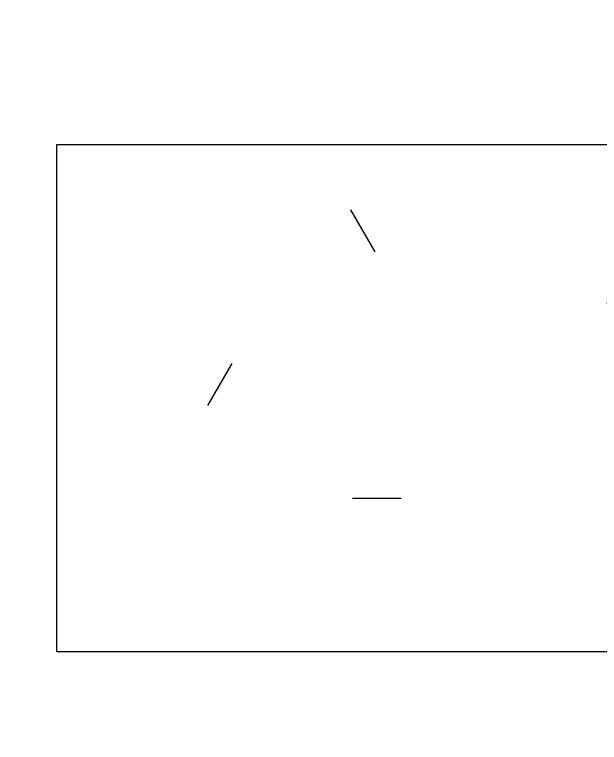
# Model space of a CAD drawing. Header units: metres. Extents: x 118 to 451, y -76 to 55.
# Drawn here: x 299.437 to 299.84, y -16.83 to -16.328 of the extents above; entities that cross this region are included whole.
import ezdxf

# ---------------------------------------------------------------- set-up
doc = ezdxf.new("R2010")
doc.units = ezdxf.units.M
for name, color, linetype, lineweight in [('A-ANNO-DIMS', 7, 'Continuous', 9), ('A-ANNO-DIMS-100', 7, 'Continuous', 9), ('A-DETL-MBND', 7, 'Continuous', 9)]:
    doc.layers.add(name, color=color, linetype=linetype, lineweight=lineweight)
doc.styles.add('Tahoma', font='tahoma.ttf', dxfattribs={"height": 0.2})
doc.dimstyles.new('R_Tahoma_2_0', dxfattribs={"dimscale": 0.3048, "dimtxt": 0.208804, "dimasz": 0.984252, "dimexe": 0.787402, "dimexo": 0.492126, "dimgap": 0.328084, "dimtad": 1, "dimrnd": 0.01, "dimzin": 0, "dimdsep": 46, "dimtxsty": 'Tahoma', "dimblk1": 'OBLIQUE', "dimblk2": 'OBLIQUE', "dimsah": 1, "dimcen": 0.09, "dimdle": 0.787402, "dimazin": 2, "dimtfac": 1, "dimtdec": 4, "dimtix": 1, "dimtmove": 0, "dimatfit": 3, "dimfxl": 1, "dimtvp": 1, "dimtolj": 1, "dimtzin": 0, "dimarcsym": 2})

# ---------------------------------------------------------------- blocks, each defined once
blk = doc.blocks.new('DIMBLOCK45-Nivel Top-EC')
at = {"layer": 'A-ANNO-DIMS-100', "lineweight": 35}
for p, q in [((297.03019, -16.59285), (296.88019, -16.44285)), ((297.03019, -16.59285), (297.18019, -16.74285)), ((297.03019, -21.08085), (296.88019, -20.93085)), ((297.03019, -21.08085), (297.18019, -21.23085))]:
    blk.add_line(p, q, dxfattribs=at)
at = {"layer": 'A-ANNO-DIMS-100'}
for p, q in [((297.03019, -16.59285), (296.79019, -16.59285)), ((297.03019, -21.08085), (297.03019, -16.59285)), ((297.03019, -16.59285), (299.31618, -16.59285)), ((297.03019, -21.08085), (296.79019, -21.08085)), ((297.03019, -21.08085), (299.31618, -21.08085))]:
    blk.add_line(p, q, dxfattribs=at)
at = {"layer": 'A-ANNO-DIMS-100', "color": 0, "insert": (296.67384, -19.10199), "char_height": 0.2, "width": 0.6363556, "attachment_point": 1, "rotation": 90, "line_spacing_factor": 0.994306, "style": 'Tahoma'}
blk.add_mtext('4.49', dxfattribs=at)
blk = doc.blocks.new('_Oblique')
at = {"color": 0, "linetype": 'ByBlock', "lineweight": -2}
blk.add_line((-0.5, -0.5), (0.5, 0.5), dxfattribs=at)
blk = doc.blocks.new('DIMBLOCK46-Nivel Top-EC')
at = {"layer": 'A-ANNO-DIMS-100'}
for p, q in [((297.03019, -16.59285), (297.03019, -15.22009)), ((297.03019, -15.46009), (296.96806, -15.46009)), ((297.03019, -15.46009), (297.27019, -15.46009)), ((297.03019, -16.59285), (296.79019, -16.59285)), ((297.03019, -16.59285), (299.31618, -16.59285))]:
    blk.add_line(p, q, dxfattribs=at)
at = {"layer": 'A-ANNO-DIMS-100', "lineweight": 35}
for p, q in [((297.03019, -15.46009), (296.88019, -15.31009)), ((297.03019, -15.46009), (297.18019, -15.61009)), ((297.03019, -16.59285), (296.88019, -16.44285)), ((297.03019, -16.59285), (297.18019, -16.74285))]:
    blk.add_line(p, q, dxfattribs=at)
at = {"layer": 'A-ANNO-DIMS-100', "color": 0, "insert": (296.67384, -16.29162), "char_height": 0.2, "width": 0.6363556, "attachment_point": 1, "rotation": 90, "line_spacing_factor": 0.994306, "style": 'Tahoma'}
blk.add_mtext('1.13', dxfattribs=at)

msp = doc.modelspace()

# ---------------------------------------------------------------- hatches: boundary and pattern name
at = {"layer": 'A-DETL-MBND'}
h = msp.add_hatch(dxfattribs=at)
h.set_pattern_fill('FP_25', color=256, style=0, pattern_type=2)
h.set_pattern_definition([(0, (284.6375, 0), (0.8128, 0.2032), [0.03353, -0.57607, 0.03353, -0.57607, -3.251]), (0, (284.6375, 0), (0.8128, 0.2032), [-1.219, 0.03353, -1.186, 0.03353, -0.57607, -1.422]), (0, (284.6375, 0), (0.8128, 0.2032), [-3.048, 0.03353, -0.37287, 0.03353, -0.98247]), (120, (284.9423, 0.1016), (-0.5823764, 0.6023054), [0.03353, -0.57607, 0.03353, -0.57607, -3.251]), (120, (284.9423, 0.1016), (-0.5823764, 0.6023054), [-1.219, 0.03353, -1.186, 0.03353, -0.57607, -1.422]), (120, (284.9423, 0.1016), (-0.5823764, 0.6023054), [-3.048, 0.03353, -0.37287, 0.03353, -0.98247]), (240, (285.0439, 0.508), (-0.2304236, -0.8055054), [0.03353, -0.57607, 0.03353, -0.57607, -3.251]), (240, (285.0439, 0.508), (-0.2304236, -0.8055054), [-1.219, 0.03353, -1.186, 0.03353, -0.57607, -1.422]), (240, (285.0439, 0.508), (-0.2304236, -0.8055054), [-3.048, 0.03353, -0.37287, 0.03353, -0.98247])])
h.paths.add_polyline_path([(300.21618, -16.76785), (300.21618, -16.41785), (299.46618, -16.41785), (299.46618, -16.76785), (300.01618, -16.76785)])

# ---------------------------------------------------------------- linework, layer by layer
for p, q in [((299.46618, -16.41785), (300.01618, -16.41785)), ((299.46618, -16.76785), (299.46618, -16.41785)), ((300.01618, -16.76785), (299.46618, -16.76785))]:
    msp.add_line(p, q, dxfattribs=at)

# ---------------------------------------------------------------- dimensions: what is measured, and where the dimension line sits
at = {"layer": 'A-ANNO-DIMS'}
for base, p1, p2, override, picture, middle in [((297.03019, -15.46009), (299.46618, -16.59285), (296.81806, -15.46009), {"dimpost": '<>', "dimfxl": 2.880219}, 'DIMBLOCK46-Nivel Top-EC', (296.82602, -16.02647)), ((297.03019, -16.59285), (299.46618, -21.08085), (299.46618, -16.59285), {"dimpost": '<>', "dimfxl": 4.488}, 'DIMBLOCK45-Nivel Top-EC', (296.82623, -18.83685))]:
    dim = msp.add_linear_dim(base=base, p1=p1, p2=p2, angle=90, dimstyle='R_Tahoma_2_0', override=override, dxfattribs=at)
    dim.commit()
    dim.dimension.update_dxf_attribs({"geometry": picture, "text_midpoint": middle})

doc.saveas('drawing.dxf')
